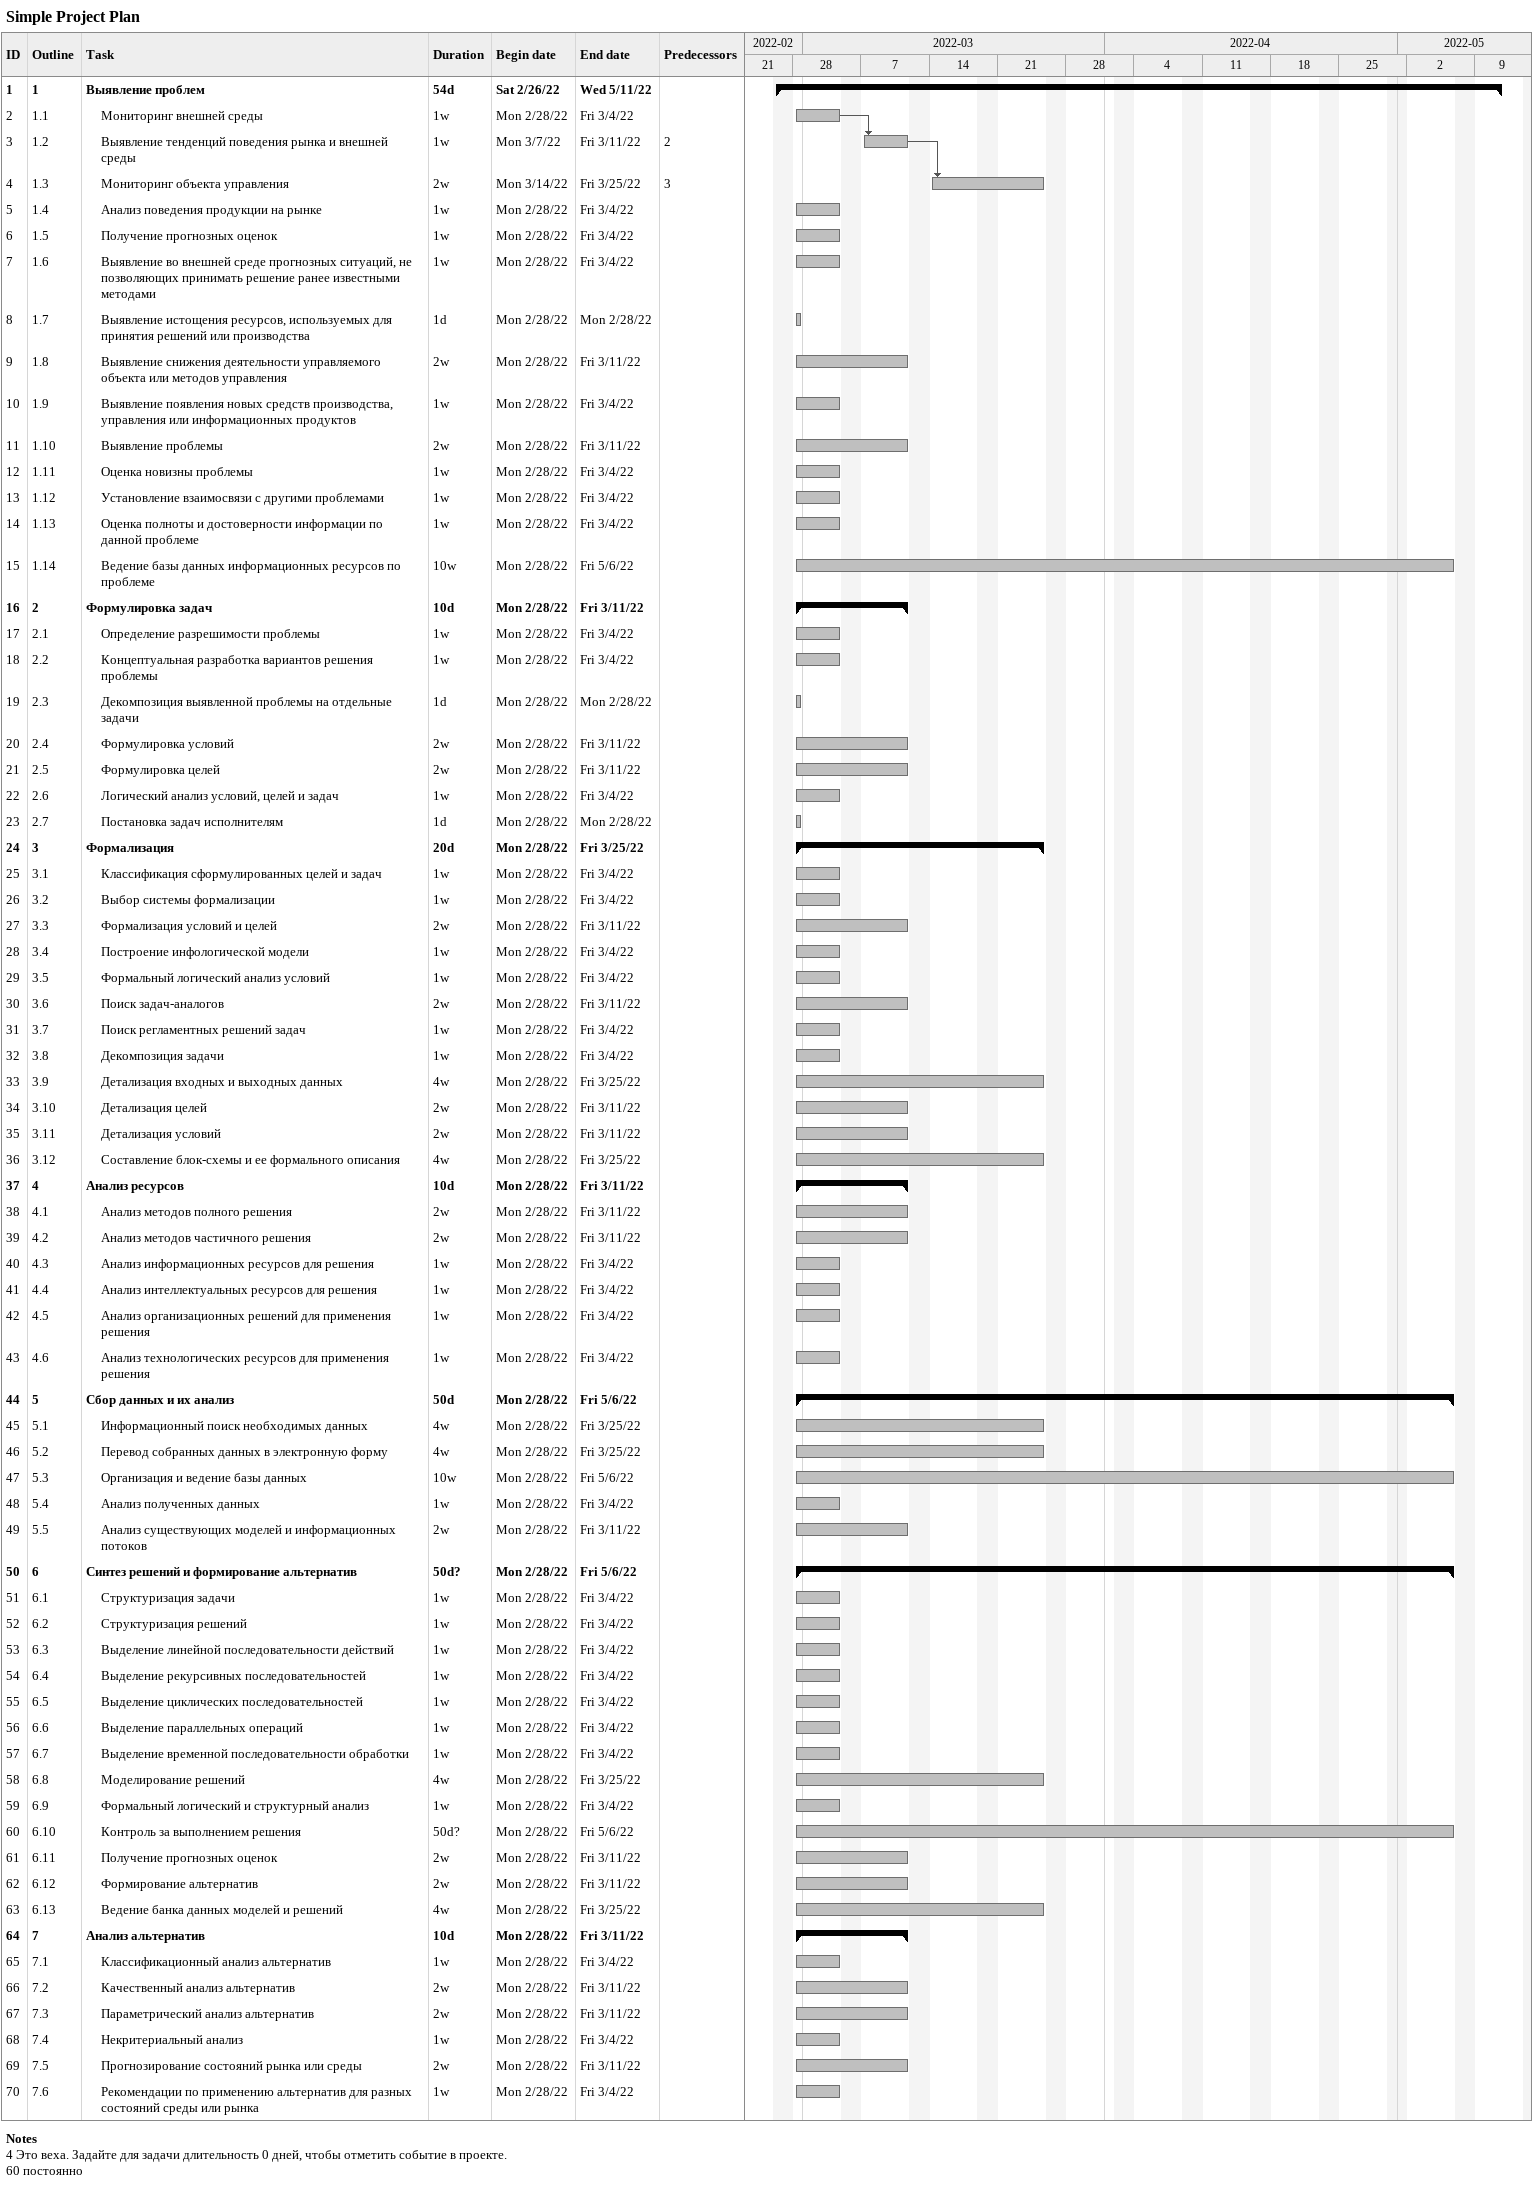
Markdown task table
Simple Project Plan

| ID | WBS | Task | Duration | Start | Finish | Predecessors |
|---|---|---|---|---|---|---|
| 1 | 1 | **Выявление проблем** | 54d | 2022-02-26 | 2022-05-11 |  |
| 2 | 1.1 | Мониторинг внешней среды | 1w | 2022-02-28 | 2022-03-04 |  |
| 3 | 1.2 | Выявление тенденций поведения рынка и внешней среды | 1w | 2022-03-07 | 2022-03-11 | 2 |
| 4 | 1.3 | Мониторинг объекта управления | 2w | 2022-03-14 | 2022-03-25 | 3 |
| 5 | 1.4 | Анализ поведения продукции на рынке | 1w | 2022-02-28 | 2022-03-04 |  |
| 6 | 1.5 | Получение прогнозных оценок | 1w | 2022-02-28 | 2022-03-04 |  |
| 7 | 1.6 | Выявление во внешней среде прогнозных ситуаций, не позволяющих принимать решение ранее известными методами | 1w | 2022-02-28 | 2022-03-04 |  |
| 8 | 1.7 | Выявление истощения ресурсов, используемых для принятия решений или производства | 1d | 2022-02-28 | 2022-02-28 |  |
| 9 | 1.8 | Выявление снижения деятельности управляемого объекта или методов управления | 2w | 2022-02-28 | 2022-03-11 |  |
| 10 | 1.9 | Выявление появления новых средств производства, управления или информационных продуктов | 1w | 2022-02-28 | 2022-03-04 |  |
| 11 | 1.10 | Выявление проблемы | 2w | 2022-02-28 | 2022-03-11 |  |
| 12 | 1.11 | Оценка новизны проблемы | 1w | 2022-02-28 | 2022-03-04 |  |
| 13 | 1.12 | Установление взаимосвязи с другими проблемами | 1w | 2022-02-28 | 2022-03-04 |  |
| 14 | 1.13 | Оценка полноты и достоверности информации по данной проблеме | 1w | 2022-02-28 | 2022-03-04 |  |
| 15 | 1.14 | Ведение базы данных информационных ресурсов по проблеме | 10w | 2022-02-28 | 2022-05-06 |  |
| 16 | 2 | **Формулировка задач** | 10d | 2022-02-28 | 2022-03-11 |  |
| 17 | 2.1 | Определение разрешимости проблемы | 1w | 2022-02-28 | 2022-03-04 |  |
| 18 | 2.2 | Концептуальная разработка вариантов решения проблемы | 1w | 2022-02-28 | 2022-03-04 |  |
| 19 | 2.3 | Декомпозиция выявленной проблемы на отдельные задачи | 1d | 2022-02-28 | 2022-02-28 |  |
| 20 | 2.4 | Формулировка условий | 2w | 2022-02-28 | 2022-03-11 |  |
| 21 | 2.5 | Формулировка целей | 2w | 2022-02-28 | 2022-03-11 |  |
| 22 | 2.6 | Логический анализ условий, целей и задач | 1w | 2022-02-28 | 2022-03-04 |  |
| 23 | 2.7 | Постановка задач исполнителям | 1d | 2022-02-28 | 2022-02-28 |  |
| 24 | 3 | **Формализация** | 20d | 2022-02-28 | 2022-03-25 |  |
| 25 | 3.1 | Классификация сформулированных целей и задач | 1w | 2022-02-28 | 2022-03-04 |  |
| 26 | 3.2 | Выбор системы формализации | 1w | 2022-02-28 | 2022-03-04 |  |
| 27 | 3.3 | Формализация условий и целей | 2w | 2022-02-28 | 2022-03-11 |  |
| 28 | 3.4 | Построение инфологической модели | 1w | 2022-02-28 | 2022-03-04 |  |
| 29 | 3.5 | Формальный логический анализ условий | 1w | 2022-02-28 | 2022-03-04 |  |
| 30 | 3.6 | Поиск задач-аналогов | 2w | 2022-02-28 | 2022-03-11 |  |
| 31 | 3.7 | Поиск регламентных решений задач | 1w | 2022-02-28 | 2022-03-04 |  |
| 32 | 3.8 | Декомпозиция задачи | 1w | 2022-02-28 | 2022-03-04 |  |
| 33 | 3.9 | Детализация входных и выходных данных | 4w | 2022-02-28 | 2022-03-25 |  |
| 34 | 3.10 | Детализация целей | 2w | 2022-02-28 | 2022-03-11 |  |
| 35 | 3.11 | Детализация условий | 2w | 2022-02-28 | 2022-03-11 |  |
| 36 | 3.12 | Составление блок-схемы и ее формального описания | 4w | 2022-02-28 | 2022-03-25 |  |
| 37 | 4 | **Анализ ресурсов** | 10d | 2022-02-28 | 2022-03-11 |  |
| 38 | 4.1 | Анализ методов полного решения | 2w | 2022-02-28 | 2022-03-11 |  |
| 39 | 4.2 | Анализ методов частичного решения | 2w | 2022-02-28 | 2022-03-11 |  |
| 40 | 4.3 | Анализ информационных ресурсов для решения | 1w | 2022-02-28 | 2022-03-04 |  |
| 41 | 4.4 | Анализ интеллектуальных ресурсов для решения | 1w | 2022-02-28 | 2022-03-04 |  |
| 42 | 4.5 | Анализ организационных решений для применения решения | 1w | 2022-02-28 | 2022-03-04 |  |
| 43 | 4.6 | Анализ технологических ресурсов для применения решения | 1w | 2022-02-28 | 2022-03-04 |  |
| 44 | 5 | **Сбор данных и их анализ** | 50d | 2022-02-28 | 2022-05-06 |  |
| 45 | 5.1 | Информационный поиск необходимых данных | 4w | 2022-02-28 | 2022-03-25 |  |
| 46 | 5.2 | Перевод собранных данных в электронную форму | 4w | 2022-02-28 | 2022-03-25 |  |
| 47 | 5.3 | Организация и ведение базы данных | 10w | 2022-02-28 | 2022-05-06 |  |
| 48 | 5.4 | Анализ полученных данных | 1w | 2022-02-28 | 2022-03-04 |  |
| 49 | 5.5 | Анализ существующих моделей и информационных потоков | 2w | 2022-02-28 | 2022-03-11 |  |
| 50 | 6 | **Синтез решений и формирование альтернатив** | 50d? | 2022-02-28 | 2022-05-06 |  |
| 51 | 6.1 | Структуризация задачи | 1w | 2022-02-28 | 2022-03-04 |  |
| 52 | 6.2 | Структуризация решений | 1w | 2022-02-28 | 2022-03-04 |  |
| 53 | 6.3 | Выделение линейной последовательности действий | 1w | 2022-02-28 | 2022-03-04 |  |
| 54 | 6.4 | Выделение рекурсивных последовательностей | 1w | 2022-02-28 | 2022-03-04 |  |
| 55 | 6.5 | Выделение циклических последовательностей | 1w | 2022-02-28 | 2022-03-04 |  |
| 56 | 6.6 | Выделение параллельных операций | 1w | 2022-02-28 | 2022-03-04 |  |
| 57 | 6.7 | Выделение временной последовательности обработки | 1w | 2022-02-28 | 2022-03-04 |  |
| 58 | 6.8 | Моделирование решений | 4w | 2022-02-28 | 2022-03-25 |  |
| 59 | 6.9 | Формальный логический и структурный анализ | 1w | 2022-02-28 | 2022-03-04 |  |
| 60 | 6.10 | Контроль за выполнением решения | 50d? | 2022-02-28 | 2022-05-06 |  |
| 61 | 6.11 | Получение прогнозных оценок | 2w | 2022-02-28 | 2022-03-11 |  |
| 62 | 6.12 | Формирование альтернатив | 2w | 2022-02-28 | 2022-03-11 |  |
| 63 | 6.13 | Ведение банка данных моделей и решений | 4w | 2022-02-28 | 2022-03-25 |  |
| 64 | 7 | **Анализ альтернатив** | 10d | 2022-02-28 | 2022-03-11 |  |
| 65 | 7.1 | Классификационный анализ альтернатив | 1w | 2022-02-28 | 2022-03-04 |  |
| 66 | 7.2 | Качественный анализ альтернатив | 2w | 2022-02-28 | 2022-03-11 |  |
| 67 | 7.3 | Параметрический анализ альтернатив | 2w | 2022-02-28 | 2022-03-11 |  |
| 68 | 7.4 | Некритериальный анализ | 1w | 2022-02-28 | 2022-03-04 |  |
| 69 | 7.5 | Прогнозирование состояний рынка или среды | 2w | 2022-02-28 | 2022-03-11 |  |
| 70 | 7.6 | Рекомендации по применению альтернатив для разных состояний среды или рынка | 1w | 2022-02-28 | 2022-03-04 |  |

Notes
- 4: Это веха. Задайте для задачи длительность 0 дней, чтобы отметить событие в проекте.
- 60: постоянно
